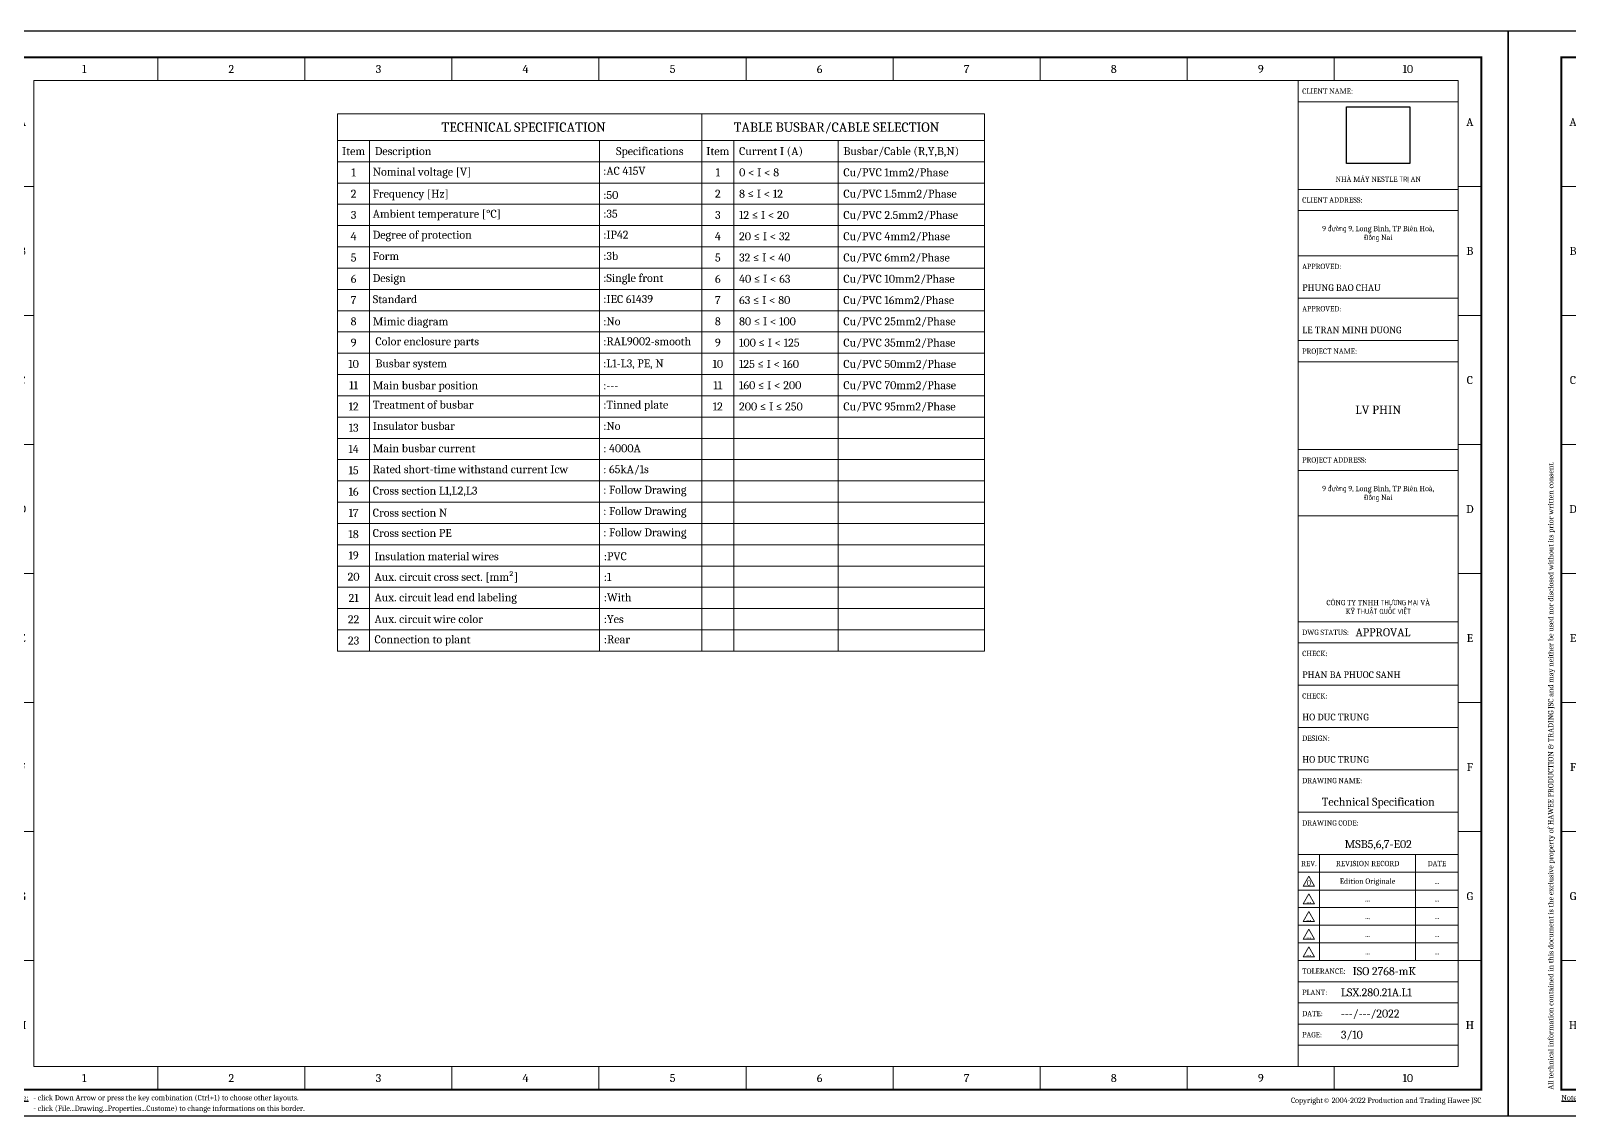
# Model space of a CAD drawing. Header units: millimetres. Extents: x -116965 to 323937, y 291661 to 566926.
# Drawn here: x -82912 to -74837, y 335491 to 341192 of the extents above; entities that cross this region are included whole.
import ezdxf
from ezdxf.enums import TextEntityAlignment as Align

# ---------------------------------------------------------------- set-up
doc = ezdxf.new("R2010")
doc.units = ezdxf.units.MM
doc.layers.get('0').update_dxf_attribs({"lineweight": 18})
doc.styles.add('hwBorder', font='Cambria.ttf')
doc.styles.add('hwTech', font='Cambria.ttf')
picture_1 = doc.add_image_def('image1.png', size_in_pixel=(430, 385))

# ---------------------------------------------------------------- blocks, each defined once
blk = doc.blocks.new('*U1980')
at = {"color": 5}
for p, q in [((37.57, 198.62), (37.57, 194.28)), ((65.14, 198.62), (65.14, 194.28)), ((92.7, 198.62), (92.7, 194.28)), ((120.27, 198.62), (120.27, 194.28)), ((147.84, 198.62), (147.84, 194.28)), ((175.41, 198.62), (175.41, 194.28)), ((202.98, 198.62), (202.98, 194.28)), ((230.54, 198.62), (230.54, 194.28)), ((258.11, 198.62), (258.11, 194.28)), ((10, 174.42), (14.34, 174.42)), ((285.68, 174.42), (281.34, 174.42)), ((10, 150.22), (14.34, 150.22)), ((285.68, 150.22), (281.34, 150.22)), ((10, 126.01), (14.34, 126.01)), ((285.68, 126.01), (281.34, 126.01)), ((10, 101.81), (14.34, 101.81)), ((285.68, 101.81), (281.34, 101.81)), ((10, 77.61), (14.34, 77.61)), ((285.68, 77.61), (281.34, 77.61)), ((10, 53.41), (14.34, 53.41)), ((285.68, 53.41), (281.34, 53.41)), ((10, 29.2), (14.34, 29.2)), ((285.68, 29.2), (281.34, 29.2)), ((37.57, 5), (37.57, 9.34)), ((65.14, 5), (65.14, 9.34)), ((92.7, 5), (92.7, 9.34)), ((120.27, 5), (120.27, 9.34)), ((147.84, 5), (147.84, 9.34)), ((175.41, 5), (175.41, 9.34)), ((202.98, 5), (202.98, 9.34)), ((230.54, 5), (230.54, 9.34)), ((258.11, 5), (258.11, 9.34))]:
    blk.add_line(p, q, dxfattribs=at)
at = {"color": 5, "const_width": 0.35}
blk.add_lwpolyline([(10, 198.62), (285.68, 198.62), (285.68, 5), (10, 5)], close=True, dxfattribs=at)
at = {"color": 5}
for points in [[(14.34, 194.28), (281.34, 194.28), (281.34, 9.34), (14.34, 9.34)], [(251.34, 194.28), (281.34, 194.28), (281.34, 190.31), (251.34, 190.31)], [(251.34, 190.31), (281.34, 190.31), (281.34, 173.87), (251.34, 173.87)], [(251.34, 173.87), (281.34, 173.87), (281.34, 169.9), (251.34, 169.9)], [(251.34, 173.87), (281.34, 173.87), (281.34, 169.9), (251.34, 169.9)], [(251.34, 169.9), (281.34, 169.9), (281.34, 153.45), (251.34, 153.45)], [(251.34, 169.9), (281.34, 169.9), (281.34, 161.4), (251.34, 161.4)], [(251.34, 161.4), (281.34, 161.4), (281.34, 153.45), (251.34, 153.45)], [(251.34, 153.45), (281.34, 153.45), (281.34, 145.51), (251.34, 145.51)], [(251.34, 145.51), (281.34, 145.51), (281.34, 141.54), (251.34, 141.54)], [(251.34, 141.54), (281.34, 141.54), (281.34, 125.1), (251.34, 125.1)], [(251.34, 125.1), (281.34, 125.1), (281.34, 121.12), (251.34, 121.12)], [(251.34, 121.12), (281.34, 121.12), (281.34, 112.63), (251.34, 112.63)], [(251.34, 92.76), (281.34, 92.76), (281.34, 112.63), (251.34, 112.63)], [(251.34, 92.76), (281.34, 92.76), (281.34, 88.79), (251.34, 88.79)], [(251.34, 80.85), (281.34, 80.85), (281.34, 88.79), (251.34, 88.79)], [(251.34, 72.9), (281.34, 72.9), (281.34, 80.85), (251.34, 80.85)], [(251.34, 64.96), (281.34, 64.96), (281.34, 72.9), (251.34, 72.9)], [(251.34, 57.01), (281.34, 57.01), (281.34, 64.96), (251.34, 64.96)], [(251.34, 49.07), (281.34, 49.07), (281.34, 57.01), (251.34, 57.01)], [(251.34, 49.07), (255.34, 49.07), (255.34, 45.76), (251.34, 45.76)], [(255.34, 49.07), (273.34, 49.07), (273.34, 45.76), (255.34, 45.76)], [(273.34, 49.07), (281.34, 49.07), (281.34, 45.76), (273.34, 45.76)], [(251.34, 45.76), (255.34, 45.76), (255.34, 42.44), (251.34, 42.44)], [(255.34, 45.76), (273.34, 45.76), (273.34, 42.44), (255.34, 42.44)], [(273.34, 45.76), (281.34, 45.76), (281.34, 42.44), (273.34, 42.44)], [(251.34, 42.44), (255.34, 42.44), (255.34, 39.13), (251.34, 39.13)], [(255.34, 42.44), (273.34, 42.44), (273.34, 39.13), (255.34, 39.13)], [(273.34, 42.44), (281.34, 42.44), (281.34, 39.13), (273.34, 39.13)], [(251.34, 39.13), (255.34, 39.13), (255.34, 35.82), (251.34, 35.82)], [(255.34, 39.13), (273.34, 39.13), (273.34, 35.82), (255.34, 35.82)], [(273.34, 39.13), (281.34, 39.13), (281.34, 35.82), (273.34, 35.82)], [(251.34, 35.82), (255.34, 35.82), (255.34, 32.51), (251.34, 32.51)], [(255.34, 35.82), (273.34, 35.82), (273.34, 32.51), (255.34, 32.51)], [(273.34, 35.82), (281.34, 35.82), (281.34, 32.51), (273.34, 32.51)], [(251.34, 32.51), (255.34, 32.51), (255.34, 29.2), (251.34, 29.2)], [(255.34, 32.51), (273.34, 32.51), (273.34, 29.2), (255.34, 29.2)], [(273.34, 32.51), (281.34, 32.51), (281.34, 29.2), (273.34, 29.2)], [(251.34, 29.2), (281.34, 29.2), (281.34, 25.23), (251.34, 25.23)], [(251.34, 25.23), (281.34, 25.23), (281.34, 21.26), (251.34, 21.26)], [(251.34, 21.26), (281.34, 21.26), (281.34, 17.28), (251.34, 17.28)], [(251.34, 17.28), (281.34, 17.28), (281.34, 13.31), (251.34, 13.31)], [(251.34, 13.31), (281.34, 13.31), (281.34, 9.34), (251.34, 9.34)]]:
    blk.add_lwpolyline(points, close=True, dxfattribs=at)
at = {"color": 253}
for points in [[(253.34, 45.04), (252.26, 43.16), (254.42, 43.16)], [(253.34, 41.73), (252.26, 39.85), (254.42, 39.85)], [(253.34, 38.42), (252.26, 36.54), (254.42, 36.54)], [(253.34, 35.11), (252.26, 33.23), (254.42, 33.23)], [(253.34, 31.8), (252.26, 29.92), (254.42, 29.92)]]:
    blk.add_lwpolyline(points, close=True, dxfattribs=at)
at = {"layer": 'Defpoints', "color": 4}
blk.add_lwpolyline([(0, 203.62), (290.68, 203.62), (290.68, 0), (0, 0)], close=True, dxfattribs=at)
at = {"color": 253, "style": 'hwBorder'}
for s, height, p in [('1', 1.5, (23.78, 196.45)), ('2', 1.5, (51.35, 196.45)), ('3', 1.5, (78.92, 196.45)), ('4', 1.5, (106.49, 196.45)), ('5', 1.5, (134.06, 196.45)), ('6', 1.5, (161.62, 196.45)), ('7', 1.5, (189.19, 196.45)), ('8', 1.5, (216.76, 196.45)), ('9', 1.5, (244.33, 196.45)), ('10', 1.5, (271.89, 196.45)), ('A', 1.5, (12.17, 186.52)), ('A', 1.5, (283.51, 186.52)), ('B', 1.5, (12.17, 162.32)), ('B', 1.5, (283.51, 162.32)), ('C', 1.5, (12.17, 138.11)), ('C', 1.5, (283.51, 138.11)), ('D', 1.5, (12.17, 113.91)), ('D', 1.5, (283.51, 113.91)), ('E', 1.5, (12.17, 89.71)), ('E', 1.5, (283.51, 89.71)), ('F', 1.5, (12.17, 65.51)), ('F', 1.5, (283.51, 65.51)), ('REV.', 1, (253.34, 47.41)), ('REVISION RECORD', 1, (264.34, 47.41)), ('DATE', 1, (277.34, 47.41)), ('G', 1.5, (12.17, 41.3)), ('G', 1.5, (283.51, 41.3)), ('H', 1.5, (12.17, 17.1)), ('H', 1.5, (283.51, 17.1)), ('1', 1.5, (23.78, 7.17)), ('2', 1.5, (51.35, 7.17)), ('3', 1.5, (78.92, 7.17)), ('4', 1.5, (106.49, 7.17)), ('5', 1.5, (134.06, 7.17)), ('6', 1.5, (161.62, 7.17)), ('7', 1.5, (189.19, 7.17)), ('8', 1.5, (216.76, 7.17)), ('9', 1.5, (244.33, 7.17)), ('10', 1.5, (271.89, 7.17))]:
    blk.add_text(s, height=height, dxfattribs=at).set_placement(p, align=Align.MIDDLE_CENTER)
for s, height, p in [('CLIENT NAME:', 1, (252.09, 192.3)), ('CLIENT ADDRESS:', 1, (252.09, 171.88)), ('APPROVED:', 1, (252.09, 159.41)), ('PHUNG BAO CHAU', 1.25, (252.09, 155.44)), ('APPROVED:', 1, (252.09, 151.47)), ('LE TRAN MINH DUONG', 1.25, (252.09, 147.5)), ('PROJECT NAME:', 1, (252.09, 143.52)), ('PROJECT ADDRESS:', 1, (252.09, 123.11)), ('DWG STATUS:', 1, (252.09, 90.78)), ('CHECK:', 1, (252.09, 86.81)), ('PHAN BA PHUOC SANH', 1.25, (252.09, 82.83)), ('CHECK:', 1, (252.09, 78.86)), ('HO DUC TRUNG', 1.25, (252.09, 74.89)), ('DESIGN:', 1, (252.09, 70.92)), ('HO DUC TRUNG', 1.25, (252.09, 66.94)), ('DRAWING NAME:', 1, (252.09, 62.97)), ('DRAWING CODE:', 1, (252.09, 55.02)), ('TOLERANCE:', 1, (252.09, 27.22)), ('PLANT:', 1, (252.09, 23.24)), ('LSX.280.21A.L1', 1.5, (259.34, 23.24)), ('DATE:', 1, (252.09, 19.27)), ('---/---/2022', 1.5, (259.34, 19.27)), ('PAGE:', 1, (252.09, 15.3))]:
    blk.add_text(s, height=height, dxfattribs=at).set_placement(p, align=Align.MIDDLE_LEFT)
blk.add_text('All technical information contained in this document is the exclusive property of HAWEE PRODUCTION & TRADING JSC and may neither be used nor disclosed without its prior written consent. ', height=1, rotation=90, dxfattribs=at).set_placement((8, 5), align=Align.MIDDLE_LEFT)
at = {"color": 6, "style": 'hwBorder'}
blk.add_text('APPROVAL', height=1.5, dxfattribs=at).set_placement((262.09, 90.78), align=Align.MIDDLE_LEFT)
at = {"color": 253, "style": 'hwBorder'}
blk.add_text('Copyright© 2004-2022 Production and Trading Hawee JSC', height=1, dxfattribs=at).set_placement((285.68, 3), align=Align.MIDDLE_RIGHT)
at = {"color": 253, "char_height": 1, "attachment_point": 5, "style": 'hwBorder'}
for s, insert in [('NHÀ MÁY NESTLE TRỊ AN', (266.34, 175.67)), ('CÔNG TY TNHH THƯƠNG MẠI VÀ KỸ THUẬT QUỐC VIỆT', (266.34, 95.42))]:
    blk.add_mtext_dynamic_manual_height_columns(s, width=20.9263, gutter_width=12.5, heights=[0], dxfattribs=dict(at, insert=insert))
at = {"color": 253, "char_height": 1, "width": 30, "attachment_point": 5, "style": 'hwBorder'}
for insert in [(266.34, 165.54), (266.34, 116.77)]:
    blk.add_mtext('9 đường 9, Long Bình, TP Biên Hoà,\\PĐồng Nai', dxfattribs=dict(at, insert=insert))
at = {"color": 253, "insert": (266.34, 132.52), "char_height": 1.6, "width": 30, "attachment_point": 5, "line_spacing_factor": 0.75, "style": 'hwBorder'}
blk.add_mtext('LV PHIN', dxfattribs=at)
at = {"color": 6, "style": 'hwBorder', "flags": 8}
for tag, p in [("DWG'SNAME", (266.34, 59)), ("DWG'SCODE2", (266.34, 51.05))]:
    blk.add_attdef(tag, text='', height=1.5, dxfattribs=at).set_placement(p, align=Align.MIDDLE_CENTER)
at = {"color": 253, "style": 'hwBorder', "flags": 8}
for tag, p in [('REV_0', (253.34, 43.79)), ('REV_MODIFY0', (264.34, 44.1)), ('REV_DATE0', (277.34, 44.1)), ('REV_1', (253.34, 40.48)), ('REV_MODIFY1', (264.34, 40.79)), ('REV_DATE1', (277.34, 40.79)), ('REV_2', (253.34, 37.17)), ('REV_MODIFY2', (264.34, 37.48)), ('REV_DATE2', (277.34, 37.48)), ('REV_MODIFY3', (264.34, 34.17)), ('REV_DATE3', (277.34, 34.17)), ('REV_3', (253.34, 33.86)), ('REV_4', (253.34, 30.55)), ('REV_MODIFY4', (264.34, 30.86)), ('REV_DATE4', (277.34, 30.86))]:
    blk.add_attdef(tag, text='', height=1, dxfattribs=at).set_placement(p, align=Align.MIDDLE_CENTER)
at = {"color": 6, "style": 'hwBorder', "flags": 8}
for tag, p in [('TOLERANCE', (261.54, 27.22)), ('PAGE', (259.34, 15.3))]:
    blk.add_attdef(tag, text='', height=1.5, dxfattribs=at).set_placement(p, align=Align.MIDDLE_LEFT)
at = {"layer": 'Defpoints', "color": 253, "style": 'hwBorder'}
for s, p in [('%%UNote:', (10, 3.5)), ('- click Down Arrow or press the key combination (Ctrl+1) to choose other layouts.', (14.23, 3.5)), ('- click (File...Drawing...Properties...Custome) to change informations on this border.', (14.23, 1.5))]:
    blk.add_text(s, height=1, dxfattribs=at).set_placement(p, align=Align.MIDDLE_LEFT)
at = {"lineweight": -3, "ltscale": 5}
image = blk.add_image(picture_1, insert=(260.4, 178.75), size_in_units=(11.87, 10.63), dxfattribs=at)
image.dxf.flags = 7

msp = doc.modelspace()

# ---------------------------------------------------------------- linework, layer by layer
at = {"color": 0}
for points in [[(-81301.422602, 340616.128378), (-79389.589136, 340616.128378), (-79389.589136, 340755.837178), (-81301.422602, 340755.837178)], [(-79389.589136, 340616.128378), (-77906.347376, 340616.128378), (-77906.347376, 340755.837178), (-79389.589136, 340755.837178)], [(-81301.422602, 340504.361338), (-81133.772042, 340504.361338), (-81133.772042, 340616.128378), (-81301.422602, 340616.128378)], [(-81133.772042, 340504.361338), (-79927.632498, 340504.361338), (-79927.632498, 340616.128378), (-81133.772042, 340616.128378)], [(-79927.632498, 340504.361338), (-79389.589136, 340504.361338), (-79389.589136, 340616.128378), (-79927.632498, 340616.128378)], [(-79389.589136, 340504.361338), (-79221.938576, 340504.361338), (-79221.938576, 340616.128378), (-79389.589136, 340616.128378)], [(-79221.938576, 340504.361338), (-78674.745776, 340504.361338), (-78674.745776, 340616.128378), (-79221.938576, 340616.128378)], [(-78674.745776, 340504.361338), (-77906.347376, 340504.361338), (-77906.347376, 340616.128378), (-78674.745776, 340616.128378)], [(-81301.422602, 340392.594298), (-81133.772042, 340392.594298), (-81133.772042, 340504.361338), (-81301.422602, 340504.361338)], [(-81133.772042, 340392.594298), (-79927.632498, 340392.594298), (-79927.632498, 340504.361338), (-81133.772042, 340504.361338)], [(-79927.632498, 340392.594298), (-79389.589136, 340392.594298), (-79389.589136, 340504.361338), (-79927.632498, 340504.361338)], [(-79389.589136, 340392.594298), (-79221.938576, 340392.594298), (-79221.938576, 340504.361338), (-79389.589136, 340504.361338)], [(-79221.938576, 340392.594298), (-78674.745776, 340392.594298), (-78674.745776, 340504.361338), (-79221.938576, 340504.361338)], [(-78674.745776, 340392.594298), (-77906.347376, 340392.594298), (-77906.347376, 340504.361338), (-78674.745776, 340504.361338)], [(-81301.422602, 340280.827258), (-81133.772042, 340280.827258), (-81133.772042, 340392.594298), (-81301.422602, 340392.594298)], [(-81133.772042, 340280.827258), (-79927.632498, 340280.827258), (-79927.632498, 340392.594298), (-81133.772042, 340392.594298)], [(-79927.632498, 340280.827258), (-79389.589136, 340280.827258), (-79389.589136, 340392.594298), (-79927.632498, 340392.594298)], [(-79389.589136, 340280.827258), (-79221.938576, 340280.827258), (-79221.938576, 340392.594298), (-79389.589136, 340392.594298)], [(-79221.938576, 340280.827258), (-78674.745776, 340280.827258), (-78674.745776, 340392.594298), (-79221.938576, 340392.594298)], [(-78674.745776, 340280.827258), (-77906.347376, 340280.827258), (-77906.347376, 340392.594298), (-78674.745776, 340392.594298)], [(-78674.745776, 340280.827258), (-77906.347376, 340280.827258), (-77906.347376, 340392.594298), (-78674.745776, 340392.594298)], [(-81301.422602, 340169.060218), (-81133.772042, 340169.060218), (-81133.772042, 340280.827258), (-81301.422602, 340280.827258)], [(-81133.772042, 340169.060218), (-79927.632498, 340169.060218), (-79927.632498, 340280.827258), (-81133.772042, 340280.827258)], [(-79927.632498, 340169.060218), (-79389.589136, 340169.060218), (-79389.589136, 340280.827258), (-79927.632498, 340280.827258)], [(-79389.589136, 340169.060218), (-79221.938576, 340169.060218), (-79221.938576, 340280.827258), (-79389.589136, 340280.827258)], [(-78674.745776, 340169.060218), (-77906.347376, 340169.060218), (-77906.347376, 340280.827258), (-78674.745776, 340280.827258)], [(-81301.422602, 340057.293178), (-81133.772042, 340057.293178), (-81133.772042, 340169.060218), (-81301.422602, 340169.060218)], [(-81133.772042, 340057.293178), (-79927.632498, 340057.293178), (-79927.632498, 340169.060218), (-81133.772042, 340169.060218)], [(-79927.632498, 340057.293178), (-79389.589136, 340057.293178), (-79389.589136, 340169.060218), (-79927.632498, 340169.060218)], [(-79389.589136, 340057.293178), (-79221.938576, 340057.293178), (-79221.938576, 340169.060218), (-79389.589136, 340169.060218)], [(-79221.938576, 340057.293178), (-78674.745776, 340057.293178), (-78674.745776, 340169.060218), (-79221.938576, 340169.060218)], [(-78674.745776, 340057.293178), (-77906.347376, 340057.293178), (-77906.347376, 340169.060218), (-78674.745776, 340169.060218)], [(-81301.422602, 339945.526138), (-81133.772042, 339945.526138), (-81133.772042, 340057.293178), (-81301.422602, 340057.293178)], [(-81133.772042, 339945.526138), (-79927.632498, 339945.526138), (-79927.632498, 340057.293178), (-81133.772042, 340057.293178)], [(-79927.632498, 339945.526138), (-79389.589136, 339945.526138), (-79389.589136, 340057.293178), (-79927.632498, 340057.293178)], [(-79389.589136, 339945.526138), (-79221.938576, 339945.526138), (-79221.938576, 340057.293178), (-79389.589136, 340057.293178)], [(-78674.745776, 339945.526138), (-77906.347376, 339945.526138), (-77906.347376, 340057.293178), (-78674.745776, 340057.293178)], [(-81301.422602, 339833.759098), (-81133.772042, 339833.759098), (-81133.772042, 339945.526138), (-81301.422602, 339945.526138)], [(-81133.772042, 339833.759098), (-79927.632498, 339833.759098), (-79927.632498, 339945.526138), (-81133.772042, 339945.526138)], [(-79927.632498, 339833.759098), (-79389.589136, 339833.759098), (-79389.589136, 339945.526138), (-79927.632498, 339945.526138)], [(-79389.589136, 339833.759098), (-79221.938576, 339833.759098), (-79221.938576, 339945.526138), (-79389.589136, 339945.526138)], [(-79221.938576, 339833.759098), (-78674.745776, 339833.759098), (-78674.745776, 339945.526138), (-79221.938576, 339945.526138)], [(-78674.745776, 339833.759098), (-77906.347376, 339833.759098), (-77906.347376, 339945.526138), (-78674.745776, 339945.526138)], [(-81301.422602, 339721.992058), (-81133.772042, 339721.992058), (-81133.772042, 339833.759098), (-81301.422602, 339833.759098)], [(-81133.772042, 339721.992058), (-79927.632498, 339721.992058), (-79927.632498, 339833.759098), (-81133.772042, 339833.759098)], [(-79927.632498, 339721.992058), (-79389.589136, 339721.992058), (-79389.589136, 339833.759098), (-79927.632498, 339833.759098)], [(-79389.589136, 339721.992058), (-79221.938576, 339721.992058), (-79221.938576, 339833.759098), (-79389.589136, 339833.759098)], [(-79221.938576, 339721.992058), (-78674.745776, 339721.992058), (-78674.745776, 339833.759098), (-79221.938576, 339833.759098)], [(-78674.745776, 339721.992058), (-77906.347376, 339721.992058), (-77906.347376, 339833.759098), (-78674.745776, 339833.759098)], [(-81301.422602, 339610.225018), (-81133.772042, 339610.225018), (-81133.772042, 339721.992058), (-81301.422602, 339721.992058)], [(-81133.772042, 339610.225018), (-79927.632498, 339610.225018), (-79927.632498, 339721.992058), (-81133.772042, 339721.992058)], [(-79927.632498, 339610.225018), (-79389.589136, 339610.225018), (-79389.589136, 339721.992058), (-79927.632498, 339721.992058)], [(-79389.589136, 339610.225018), (-79221.938576, 339610.225018), (-79221.938576, 339721.992058), (-79389.589136, 339721.992058)], [(-79221.938576, 339610.225018), (-78674.745776, 339610.225018), (-78674.745776, 339721.992058), (-79221.938576, 339721.992058)], [(-78674.745776, 339610.225018), (-77906.347376, 339610.225018), (-77906.347376, 339721.992058), (-78674.745776, 339721.992058)], [(-81301.422602, 339498.457978), (-81133.772042, 339498.457978), (-81133.772042, 339610.225018), (-81301.422602, 339610.225018)], [(-81133.772042, 339498.457978), (-79927.632498, 339498.457978), (-79927.632498, 339610.225018), (-81133.772042, 339610.225018)], [(-79927.632498, 339498.457978), (-79389.589136, 339498.457978), (-79389.589136, 339610.225018), (-79927.632498, 339610.225018)], [(-79389.589136, 339498.457978), (-79221.938576, 339498.457978), (-79221.938576, 339610.225018), (-79389.589136, 339610.225018)], [(-79221.938576, 339498.457978), (-78674.745776, 339498.457978), (-78674.745776, 339610.225018), (-79221.938576, 339610.225018)], [(-78674.745776, 339498.457978), (-77906.347376, 339498.457978), (-77906.347376, 339610.225018), (-78674.745776, 339610.225018)], [(-81301.422602, 339386.690938), (-81133.772042, 339386.690938), (-81133.772042, 339498.457978), (-81301.422602, 339498.457978)], [(-81133.772042, 339386.690938), (-79927.632498, 339386.690938), (-79927.632498, 339498.457978), (-81133.772042, 339498.457978)], [(-79927.632498, 339386.690938), (-79389.589136, 339386.690938), (-79389.589136, 339498.457978), (-79927.632498, 339498.457978)], [(-79389.589136, 339386.690938), (-79221.938576, 339386.690938), (-79221.938576, 339498.457978), (-79389.589136, 339498.457978)], [(-79221.938576, 339386.690938), (-78674.745776, 339386.690938), (-78674.745776, 339498.457978), (-79221.938576, 339498.457978)], [(-78674.745776, 339386.690938), (-77906.347376, 339386.690938), (-77906.347376, 339498.457978), (-78674.745776, 339498.457978)], [(-81301.422602, 339274.923898), (-81133.772042, 339274.923898), (-81133.772042, 339386.690938), (-81301.422602, 339386.690938)], [(-81133.772042, 339274.923898), (-79927.632498, 339274.923898), (-79927.632498, 339386.690938), (-81133.772042, 339386.690938)], [(-79927.632498, 339274.923898), (-79389.589136, 339274.923898), (-79389.589136, 339386.690938), (-79927.632498, 339386.690938)], [(-79389.589136, 339274.923898), (-79221.938576, 339274.923898), (-79221.938576, 339386.690938), (-79389.589136, 339386.690938)], [(-79221.938576, 339274.923898), (-78674.745776, 339274.923898), (-78674.745776, 339386.690938), (-79221.938576, 339386.690938)], [(-78674.745776, 339274.923898), (-77906.347376, 339274.923898), (-77906.347376, 339386.690938), (-78674.745776, 339386.690938)], [(-81301.422602, 339163.156858), (-81133.772042, 339163.156858), (-81133.772042, 339274.923898), (-81301.422602, 339274.923898)], [(-81133.772042, 339163.156858), (-79927.632498, 339163.156858), (-79927.632498, 339274.923898), (-81133.772042, 339274.923898)], [(-79927.632498, 339163.156858), (-79389.589136, 339163.156858), (-79389.589136, 339274.923898), (-79927.632498, 339274.923898)], [(-79389.589136, 339163.156858), (-79221.938576, 339163.156858), (-79221.938576, 339274.923898), (-79389.589136, 339274.923898)], [(-79221.938576, 339163.156858), (-78674.745776, 339163.156858), (-78674.745776, 339274.923898), (-79221.938576, 339274.923898)], [(-78674.745776, 339163.156858), (-77906.347376, 339163.156858), (-77906.347376, 339274.923898), (-78674.745776, 339274.923898)], [(-81301.422602, 339051.389818), (-81133.772042, 339051.389818), (-81133.772042, 339163.156858), (-81301.422602, 339163.156858)], [(-81133.772042, 339051.389818), (-79927.632498, 339051.389818), (-79927.632498, 339163.156858), (-81133.772042, 339163.156858)], [(-79927.632498, 339051.389818), (-79389.589136, 339051.389818), (-79389.589136, 339163.156858), (-79927.632498, 339163.156858)], [(-79389.589136, 339051.389818), (-79221.938576, 339051.389818), (-79221.938576, 339163.156858), (-79389.589136, 339163.156858)], [(-79221.938576, 339051.389818), (-78674.745776, 339051.389818), (-78674.745776, 339163.156858), (-79221.938576, 339163.156858)], [(-78674.745776, 339051.389818), (-77906.347376, 339051.389818), (-77906.347376, 339163.156858), (-78674.745776, 339163.156858)], [(-81301.422602, 338939.622778), (-81133.772042, 338939.622778), (-81133.772042, 339051.389818), (-81301.422602, 339051.389818)], [(-81133.772042, 338939.622778), (-79927.632498, 338939.622778), (-79927.632498, 339051.389818), (-81133.772042, 339051.389818)], [(-79927.632498, 338939.622778), (-79389.589136, 338939.622778), (-79389.589136, 339051.389818), (-79927.632498, 339051.389818)], [(-79389.589136, 338939.622778), (-79221.938576, 338939.622778), (-79221.938576, 339051.389818), (-79389.589136, 339051.389818)], [(-79221.938576, 338939.622778), (-78674.745776, 338939.622778), (-78674.745776, 339051.389818), (-79221.938576, 339051.389818)], [(-78674.745776, 338939.622778), (-77906.347376, 338939.622778), (-77906.347376, 339051.389818), (-78674.745776, 339051.389818)], [(-81301.422602, 338827.855738), (-81133.772042, 338827.855738), (-81133.772042, 338939.622778), (-81301.422602, 338939.622778)], [(-81133.772042, 338827.855738), (-79927.632498, 338827.855738), (-79927.632498, 338939.622778), (-81133.772042, 338939.622778)], [(-79927.632498, 338827.855738), (-79389.589136, 338827.855738), (-79389.589136, 338939.622778), (-79927.632498, 338939.622778)], [(-79389.589136, 338827.855738), (-79221.938576, 338827.855738), (-79221.938576, 338939.622778), (-79389.589136, 338939.622778)], [(-79221.938576, 338827.855738), (-78674.745776, 338827.855738), (-78674.745776, 338939.622778), (-79221.938576, 338939.622778)], [(-78674.745776, 338827.855738), (-77906.347376, 338827.855738), (-77906.347376, 338939.622778), (-78674.745776, 338939.622778)], [(-81301.422602, 338716.088698), (-81133.772042, 338716.088698), (-81133.772042, 338827.855738), (-81301.422602, 338827.855738)], [(-81133.772042, 338716.088698), (-79927.632498, 338716.088698), (-79927.632498, 338827.855738), (-81133.772042, 338827.855738)], [(-79927.632498, 338716.088698), (-79389.589136, 338716.088698), (-79389.589136, 338827.855738), (-79927.632498, 338827.855738)], [(-79389.589136, 338716.088698), (-79221.938576, 338716.088698), (-79221.938576, 338827.855738), (-79389.589136, 338827.855738)], [(-79221.938576, 338716.088698), (-78674.745776, 338716.088698), (-78674.745776, 338827.855738), (-79221.938576, 338827.855738)], [(-78674.745776, 338716.088698), (-77906.347376, 338716.088698), (-77906.347376, 338827.855738), (-78674.745776, 338827.855738)], [(-81301.422602, 338604.321658), (-81133.772042, 338604.321658), (-81133.772042, 338716.088698), (-81301.422602, 338716.088698)], [(-81133.772042, 338604.321658), (-79927.632498, 338604.321658), (-79927.632498, 338716.088698), (-81133.772042, 338716.088698)], [(-79927.632498, 338604.321658), (-79389.589136, 338604.321658), (-79389.589136, 338716.088698), (-79927.632498, 338716.088698)], [(-79389.589136, 338604.321658), (-79221.938576, 338604.321658), (-79221.938576, 338716.088698), (-79389.589136, 338716.088698)], [(-79221.938576, 338604.321658), (-78674.745776, 338604.321658), (-78674.745776, 338716.088698), (-79221.938576, 338716.088698)], [(-78674.745776, 338604.321658), (-77906.347376, 338604.321658), (-77906.347376, 338716.088698), (-78674.745776, 338716.088698)], [(-81301.422602, 338492.554618), (-81133.772042, 338492.554618), (-81133.772042, 338604.321658), (-81301.422602, 338604.321658)], [(-81133.772042, 338492.554618), (-79927.632498, 338492.554618), (-79927.632498, 338604.321658), (-81133.772042, 338604.321658)], [(-79927.632498, 338492.554618), (-79389.589136, 338492.554618), (-79389.589136, 338604.321658), (-79927.632498, 338604.321658)], [(-79389.589136, 338492.554618), (-79221.938576, 338492.554618), (-79221.938576, 338604.321658), (-79389.589136, 338604.321658)], [(-79221.938576, 338492.554618), (-78674.745776, 338492.554618), (-78674.745776, 338604.321658), (-79221.938576, 338604.321658)], [(-78674.745776, 338492.554618), (-77906.347376, 338492.554618), (-77906.347376, 338604.321658), (-78674.745776, 338604.321658)], [(-81301.422602, 338380.787578), (-81133.772042, 338380.787578), (-81133.772042, 338492.554618), (-81301.422602, 338492.554618)], [(-81133.772042, 338380.787578), (-79927.632498, 338380.787578), (-79927.632498, 338492.554618), (-81133.772042, 338492.554618)], [(-79927.632498, 338380.787578), (-79389.589136, 338380.787578), (-79389.589136, 338492.554618), (-79927.632498, 338492.554618)], [(-79389.589136, 338380.787578), (-79221.938576, 338380.787578), (-79221.938576, 338492.554618), (-79389.589136, 338492.554618)], [(-79221.938576, 338380.787578), (-78674.745776, 338380.787578), (-78674.745776, 338492.554618), (-79221.938576, 338492.554618)], [(-78674.745776, 338380.787578), (-77906.347376, 338380.787578), (-77906.347376, 338492.554618), (-78674.745776, 338492.554618)], [(-81301.422602, 338269.020538), (-81133.772042, 338269.020538), (-81133.772042, 338380.787578), (-81301.422602, 338380.787578)], [(-81133.772042, 338269.020538), (-79927.632498, 338269.020538), (-79927.632498, 338380.787578), (-81133.772042, 338380.787578)], [(-79927.632498, 338269.020538), (-79389.589136, 338269.020538), (-79389.589136, 338380.787578), (-79927.632498, 338380.787578)], [(-79389.589136, 338269.020538), (-79221.938576, 338269.020538), (-79221.938576, 338380.787578), (-79389.589136, 338380.787578)], [(-79221.938576, 338269.020538), (-78674.745776, 338269.020538), (-78674.745776, 338380.787578), (-79221.938576, 338380.787578)], [(-78674.745776, 338269.020538), (-77906.347376, 338269.020538), (-77906.347376, 338380.787578), (-78674.745776, 338380.787578)], [(-81301.422602, 338157.253498), (-81133.772042, 338157.253498), (-81133.772042, 338269.020538), (-81301.422602, 338269.020538)], [(-81133.772042, 338157.253498), (-79927.632498, 338157.253498), (-79927.632498, 338269.020538), (-81133.772042, 338269.020538)], [(-79927.632498, 338157.253498), (-79389.589136, 338157.253498), (-79389.589136, 338269.020538), (-79927.632498, 338269.020538)], [(-79389.589136, 338157.253498), (-79221.938576, 338157.253498), (-79221.938576, 338269.020538), (-79389.589136, 338269.020538)], [(-79221.938576, 338157.253498), (-78674.745776, 338157.253498), (-78674.745776, 338269.020538), (-79221.938576, 338269.020538)], [(-78674.745776, 338157.253498), (-77906.347376, 338157.253498), (-77906.347376, 338269.020538), (-78674.745776, 338269.020538)], [(-81301.422602, 338045.486458), (-81133.772042, 338045.486458), (-81133.772042, 338157.253498), (-81301.422602, 338157.253498)], [(-81133.772042, 338045.486458), (-79927.632498, 338045.486458), (-79927.632498, 338157.253498), (-81133.772042, 338157.253498)], [(-79927.632498, 338045.486458), (-79389.589136, 338045.486458), (-79389.589136, 338157.253498), (-79927.632498, 338157.253498)], [(-79389.589136, 338045.486458), (-79221.938576, 338045.486458), (-79221.938576, 338157.253498), (-79389.589136, 338157.253498)], [(-79221.938576, 338045.486458), (-78674.745776, 338045.486458), (-78674.745776, 338157.253498), (-79221.938576, 338157.253498)], [(-78674.745776, 338045.486458), (-77906.347376, 338045.486458), (-77906.347376, 338157.253498), (-78674.745776, 338157.253498)], [(-81301.422602, 337933.719418), (-81133.772042, 337933.719418), (-81133.772042, 338045.486458), (-81301.422602, 338045.486458)], [(-81133.772042, 337933.719418), (-79927.632498, 337933.719418), (-79927.632498, 338045.486458), (-81133.772042, 338045.486458)], [(-79927.632498, 337933.719418), (-79389.589136, 337933.719418), (-79389.589136, 338045.486458), (-79927.632498, 338045.486458)], [(-79389.589136, 337933.719418), (-79221.938576, 337933.719418), (-79221.938576, 338045.486458), (-79389.589136, 338045.486458)], [(-79221.938576, 337933.719418), (-78674.745776, 337933.719418), (-78674.745776, 338045.486458), (-79221.938576, 338045.486458)], [(-78674.745776, 337933.719418), (-77906.347376, 337933.719418), (-77906.347376, 338045.486458), (-78674.745776, 338045.486458)]]:
    msp.add_lwpolyline(points, close=True, dxfattribs=at)

# ---------------------------------------------------------------- block references
at = {"ltscale": 5}
ref = msp.add_blockref('*U1980', (-83296.99254, 335490.946197), dxfattribs=dict(at, xscale=28, yscale=28, zscale=28))
ref.add_attrib("DWG'SNAME", 'Technical Specification', dxfattribs={"color": 6, "height": 42, "style": 'hwBorder', "flags": 8}).set_placement((-75839.48654, 337142.876197), align=Align.MIDDLE_CENTER)
ref.add_attrib("DWG'SCODE2", 'MSB5,6,7-E02', dxfattribs={"color": 6, "height": 42, "style": 'hwBorder', "flags": 8}).set_placement((-75839.48654, 336920.407797), align=Align.MIDDLE_CENTER)
ref.add_attrib('PAGE', '3/10', dxfattribs={"color": 6, "height": 42, "style": 'hwBorder', "flags": 8}).set_placement((-76035.48654, 335919.301397), align=Align.MIDDLE_LEFT)
ref.add_attrib('TOLERANCE', 'ISO 2768-mK', dxfattribs={"color": 6, "height": 42, "style": 'hwBorder'}).set_placement((-75973.88654, 336253.002597), align=Align.MIDDLE_LEFT)
ref.add_attrib('REV_0', '0', dxfattribs={"color": 253, "height": 28, "style": 'hwBorder', "flags": 8}).set_placement((-76203.48654, 336716.998997), align=Align.MIDDLE_CENTER)
ref.add_attrib('REV_DATE0', '...', dxfattribs={"color": 253, "height": 28, "style": 'hwBorder', "flags": 8}).set_placement((-75531.48654, 336725.748997), align=Align.MIDDLE_CENTER)
ref.add_attrib('REV_MODIFY0', 'Edition Originale', dxfattribs={"color": 253, "height": 28, "style": 'hwBorder', "flags": 8}).set_placement((-75895.48654, 336725.748997), align=Align.MIDDLE_CENTER)
ref.add_attrib('REV_1', '...', dxfattribs={"color": 253, "height": 28, "style": 'hwBorder', "flags": 8}).set_placement((-76203.48654, 336624.302197), align=Align.MIDDLE_CENTER)
ref.add_attrib('REV_DATE1', '...', dxfattribs={"color": 253, "height": 28, "style": 'hwBorder', "flags": 8}).set_placement((-75531.48654, 336633.052197), align=Align.MIDDLE_CENTER)
ref.add_attrib('REV_MODIFY1', '...', dxfattribs={"color": 253, "height": 28, "style": 'hwBorder', "flags": 8}).set_placement((-75895.48654, 336633.052197), align=Align.MIDDLE_CENTER)
ref.add_attrib('REV_2', '...', dxfattribs={"color": 253, "height": 28, "style": 'hwBorder', "flags": 8}).set_placement((-76203.48654, 336531.608197), align=Align.MIDDLE_CENTER)
ref.add_attrib('REV_DATE2', '...', dxfattribs={"color": 253, "height": 28, "style": 'hwBorder', "flags": 8}).set_placement((-75531.48654, 336540.358197), align=Align.MIDDLE_CENTER)
ref.add_attrib('REV_MODIFY2', '...', dxfattribs={"color": 253, "height": 28, "style": 'hwBorder', "flags": 8}).set_placement((-75895.48654, 336540.358197), align=Align.MIDDLE_CENTER)
ref.add_attrib('REV_3', '...', dxfattribs={"color": 253, "height": 28, "style": 'hwBorder', "flags": 8}).set_placement((-76203.48654, 336438.914197), align=Align.MIDDLE_CENTER)
ref.add_attrib('REV_DATE3', '...', dxfattribs={"color": 253, "height": 28, "style": 'hwBorder', "flags": 8}).set_placement((-75531.48654, 336447.664197), align=Align.MIDDLE_CENTER)
ref.add_attrib('REV_MODIFY3', '...', dxfattribs={"color": 253, "height": 28, "style": 'hwBorder', "flags": 8}).set_placement((-75895.48654, 336447.664197), align=Align.MIDDLE_CENTER)
ref.add_attrib('REV_4', '...', dxfattribs={"color": 253, "height": 28, "style": 'hwBorder', "flags": 8}).set_placement((-76203.48654, 336346.217397), align=Align.MIDDLE_CENTER)
ref.add_attrib('REV_DATE4', '...', dxfattribs={"color": 253, "height": 28, "style": 'hwBorder', "flags": 8}).set_placement((-75531.48654, 336354.967397), align=Align.MIDDLE_CENTER)
ref.add_attrib('REV_MODIFY4', '...', dxfattribs={"color": 253, "height": 28, "style": 'hwBorder', "flags": 8}).set_placement((-75895.48654, 336354.967397), align=Align.MIDDLE_CENTER)
ref = msp.add_blockref('*U1980', (-75157.982352, 335490.946197), dxfattribs=dict(at, xscale=28, yscale=28, zscale=28))
ref.add_attrib("DWG'SNAME", 'Notes and Legends', dxfattribs={"color": 6, "height": 42, "style": 'hwBorder', "flags": 8}).set_placement((-67700.476352, 337142.876197), align=Align.MIDDLE_CENTER)
ref.add_attrib("DWG'SCODE2", 'MSB5,6,7-E03', dxfattribs={"color": 6, "height": 42, "style": 'hwBorder', "flags": 8}).set_placement((-67700.476352, 336920.407797), align=Align.MIDDLE_CENTER)
ref.add_attrib('PAGE', '4/10', dxfattribs={"color": 6, "height": 42, "style": 'hwBorder', "flags": 8}).set_placement((-67896.476352, 335919.301397), align=Align.MIDDLE_LEFT)
ref.add_attrib('TOLERANCE', 'ISO 2768-mK', dxfattribs={"color": 6, "height": 42, "style": 'hwBorder'}).set_placement((-67834.876352, 336253.002597), align=Align.MIDDLE_LEFT)
ref.add_attrib('REV_0', '0', dxfattribs={"color": 253, "height": 28, "style": 'hwBorder', "flags": 8}).set_placement((-68064.476352, 336716.998997), align=Align.MIDDLE_CENTER)
ref.add_attrib('REV_DATE0', '...', dxfattribs={"color": 253, "height": 28, "style": 'hwBorder', "flags": 8}).set_placement((-67392.476352, 336725.748997), align=Align.MIDDLE_CENTER)
ref.add_attrib('REV_MODIFY0', 'Edition Originale', dxfattribs={"color": 253, "height": 28, "style": 'hwBorder', "flags": 8}).set_placement((-67756.476352, 336725.748997), align=Align.MIDDLE_CENTER)
ref.add_attrib('REV_1', '...', dxfattribs={"color": 253, "height": 28, "style": 'hwBorder', "flags": 8}).set_placement((-68064.476352, 336624.302197), align=Align.MIDDLE_CENTER)
ref.add_attrib('REV_DATE1', '...', dxfattribs={"color": 253, "height": 28, "style": 'hwBorder', "flags": 8}).set_placement((-67392.476352, 336633.052197), align=Align.MIDDLE_CENTER)
ref.add_attrib('REV_MODIFY1', '...', dxfattribs={"color": 253, "height": 28, "style": 'hwBorder', "flags": 8}).set_placement((-67756.476352, 336633.052197), align=Align.MIDDLE_CENTER)
ref.add_attrib('REV_2', '...', dxfattribs={"color": 253, "height": 28, "style": 'hwBorder', "flags": 8}).set_placement((-68064.476352, 336531.608197), align=Align.MIDDLE_CENTER)
ref.add_attrib('REV_DATE2', '...', dxfattribs={"color": 253, "height": 28, "style": 'hwBorder', "flags": 8}).set_placement((-67392.476352, 336540.358197), align=Align.MIDDLE_CENTER)
ref.add_attrib('REV_MODIFY2', '...', dxfattribs={"color": 253, "height": 28, "style": 'hwBorder', "flags": 8}).set_placement((-67756.476352, 336540.358197), align=Align.MIDDLE_CENTER)
ref.add_attrib('REV_3', '...', dxfattribs={"color": 253, "height": 28, "style": 'hwBorder', "flags": 8}).set_placement((-68064.476352, 336438.914197), align=Align.MIDDLE_CENTER)
ref.add_attrib('REV_DATE3', '...', dxfattribs={"color": 253, "height": 28, "style": 'hwBorder', "flags": 8}).set_placement((-67392.476352, 336447.664197), align=Align.MIDDLE_CENTER)
ref.add_attrib('REV_MODIFY3', '...', dxfattribs={"color": 253, "height": 28, "style": 'hwBorder', "flags": 8}).set_placement((-67756.476352, 336447.664197), align=Align.MIDDLE_CENTER)
ref.add_attrib('REV_4', '...', dxfattribs={"color": 253, "height": 28, "style": 'hwBorder', "flags": 8}).set_placement((-68064.476352, 336346.217397), align=Align.MIDDLE_CENTER)
ref.add_attrib('REV_DATE4', '...', dxfattribs={"color": 253, "height": 28, "style": 'hwBorder', "flags": 8}).set_placement((-67392.476352, 336354.967397), align=Align.MIDDLE_CENTER)
ref.add_attrib('REV_MODIFY4', '...', dxfattribs={"color": 253, "height": 28, "style": 'hwBorder', "flags": 8}).set_placement((-67756.476352, 336354.967397), align=Align.MIDDLE_CENTER)

# ---------------------------------------------------------------- texts
at = {"color": 3, "style": 'hwTech'}
for s, height, p in [('TECHNICAL SPECIFICATION', 49, (-80325.270586, 340685.982778)), ('TABLE BUSBAR/CABLE SELECTION', 49, (-78682.772839, 340685.982778)), ('Item', 42, (-81217.597324, 340560.244859)), ('Item', 42, (-79305.763858, 340560.244859))]:
    msp.add_text(s, height=height, dxfattribs=at).set_placement(p, align=Align.MIDDLE_CENTER)
for s, p in [('Description', (-81105.830282, 340560.244858)), ('Specifications', (-79839.908268, 340560.244858)), ('Current I (A)', (-79193.996816, 340560.244858)), ('Busbar/Cable (R,Y,B,N)', (-78646.804016, 340560.244858))]:
    msp.add_text(s, height=42, dxfattribs=at).set_placement(p, align=Align.MIDDLE_LEFT)
at = {"color": 0, "style": 'hwTech'}
for s, p in [('1', (-81217.59732, 340448.477817)), ('1', (-79305.763854, 340448.477817)), ('2', (-81217.59732, 340336.710777)), ('2', (-79305.763854, 340336.710777)), ('3', (-81217.59732, 340224.943737)), ('3', (-79305.763854, 340224.943737)), ('4', (-81217.59732, 340113.176697)), ('4', (-79305.763854, 340113.176697)), ('5', (-81217.59732, 340001.409657)), ('5', (-79305.763854, 340001.409657)), ('6', (-81217.59732, 339889.642617)), ('6', (-79305.763854, 339889.642617)), ('7', (-81217.59732, 339777.875577)), ('7', (-79305.763854, 339777.875577)), ('8', (-81217.59732, 339666.108537)), ('8', (-79305.763854, 339666.108537)), ('9', (-81217.59732, 339554.341497)), ('9', (-79305.763854, 339554.341497)), ('10', (-81217.59732, 339442.574457)), ('10', (-79305.763854, 339442.574457)), ('11', (-81217.59732, 339330.807417)), ('11', (-79305.763854, 339330.807417)), ('12', (-81217.59732, 339219.040377)), ('12', (-79305.763854, 339219.040377)), ('13', (-81217.59732, 339107.273337)), ('14', (-81217.59732, 338995.506297)), ('15', (-81217.59732, 338883.739257)), ('16', (-81217.59732, 338771.972217)), ('17', (-81217.59732, 338660.205177)), ('18', (-81217.59732, 338548.438137)), ('19', (-81217.59732, 338436.671097)), ('20', (-81217.59732, 338324.904057)), ('21', (-81217.59732, 338213.137017)), ('22', (-81217.59732, 338101.369977)), ('23', (-81217.59732, 337989.602937))]:
    msp.add_text(s, height=42, dxfattribs=at).set_placement(p, align=Align.MIDDLE_CENTER)
for s, p in [('Nominal voltage [V] ', (-81116.954249, 340452.039275)), (':AC 415V ', (-79907.26556, 340456.783478)), ('0 < I < 8', (-79193.996816, 340448.477818)), ('Cu/PVC 1mm2/Phase', (-78646.804016, 340448.477818)), ('Frequency [Hz] ', (-81116.954249, 340336.492824)), (':50', (-79907.26556, 340329.678781)), ('8 ≤ I < 12', (-79193.996816, 340336.710778)), ('Cu/PVC 1.5mm2/Phase', (-78646.804016, 340336.710778)), ('Ambient temperature [°C] ', (-81116.954249, 340231.068837)), (':35', (-79907.26556, 340231.683648)), ('12 ≤ I < 20', (-79193.996816, 340224.943738)), ('Cu/PVC 2.5mm2/Phase', (-78646.804016, 340224.943738)), ('Degree of protection ', (-81116.954249, 340120.766443)), (':IP42', (-79907.26556, 340121.381254)), ('20 ≤ I < 32', (-79193.996816, 340113.176698)), ('Cu/PVC 4mm2/Phase', (-78646.804016, 340113.176698)), ('Form', (-81116.954249, 340008.999403)), (':3b', (-79907.26556, 340009.614214)), ('32 ≤ I < 40', (-79193.996816, 340001.409658)), ('Cu/PVC 6mm2/Phase', (-78646.804016, 340001.409658)), ('Design ', (-81116.954249, 339893.398059)), (':Single front ', (-79907.26556, 339894.01287)), ('40 ≤ I < 63', (-79193.996816, 339889.642618)), ('Cu/PVC 10mm2/Phase', (-78646.804016, 339889.642618)), ('Standard ', (-81116.954249, 339782.683502)), (':IEC 61439 ', (-79907.26556, 339783.298313)), ('63 ≤ I < 80', (-79193.996816, 339777.875578)), ('Cu/PVC 16mm2/Phase', (-78646.804016, 339777.875578)), ('Mimic diagram ', (-81116.954249, 339665.865078)), (':No', (-79907.26556, 339666.479889)), ('80 ≤ I < 100', (-79193.996816, 339666.108538)), ('Cu/PVC 25mm2/Phase', (-78646.804016, 339666.108538)), ('^IColor enclosure parts ', (-81116.954249, 339561.121076)), (':RAL9002-smooth', (-79907.26556, 339561.121076)), ('100 ≤ I < 125', (-79193.996816, 339554.341498)), ('Cu/PVC 35mm2/Phase', (-78646.804016, 339554.341498)), ('^IBusbar system ', (-81116.954249, 339445.213216)), (':L1-L3, PE, N ', (-79907.26556, 339445.213216)), ('125 ≤ I < 160', (-79193.996816, 339442.574458)), ('Cu/PVC 50mm2/Phase', (-78646.804016, 339442.574458)), ('Main busbar position ', (-81116.954249, 339329.786634)), (':---', (-79907.26556, 339329.786634)), ('160 ≤ I < 200', (-79193.996816, 339330.807418)), ('Cu/PVC 70mm2/Phase', (-78646.804016, 339330.807418)), ('Treatment of busbar ', (-81116.954249, 339228.647118)), (':Tinned plate', (-79907.26556, 339228.647118)), ('200 ≤ I ≤ 250', (-79193.996816, 339219.040378)), ('Cu/PVC 95mm2/Phase', (-78646.804016, 339219.040378)), ('Insulator busbar', (-81116.954249, 339116.880078)), (':No', (-79907.26556, 339116.880078)), ('Main busbar current  ', (-81116.954249, 338999.357691)), (': 4000A', (-79907.26556, 338999.357691)), ('Rated short-time withstand current Icw', (-81116.954249, 338889.512293)), (': 65kA/1s', (-79907.26556, 338889.512293)), ('Cross section L1,L2,L3', (-81116.954249, 338777.031586)), (': Follow Drawing', (-79907.26556, 338781.494941)), ('Cross section N ', (-81116.954249, 338661.243771)), (': Follow Drawing', (-79907.26556, 338669.727901)), ('Cross section PE ', (-81116.954249, 338554.598565)), (': Follow Drawing', (-79907.26556, 338557.960861)), ('Insulation material wires ', (-81107.718362, 338432.290836)), (':PVC', (-79904.043149, 338432.290836)), ('Aux. circuit cross sect. [mm²] ', (-81107.718362, 338323.94992)), (':1', (-79904.043149, 338323.94992)), ('Aux. circuit lead end labeling ', (-81107.718362, 338216.290997)), (':With', (-79904.043149, 338216.290997)), ('Aux. circuit wire color ', (-81107.718362, 338102.343449)), (':Yes', (-79904.043149, 338102.343449)), ('Connection to plant ', (-81107.718362, 337996.033514)), (':Rear', (-79904.043149, 337996.033514))]:
    msp.add_text(s, height=42, dxfattribs=at).set_placement(p, align=Align.MIDDLE_LEFT)

doc.saveas('drawing.dxf')
